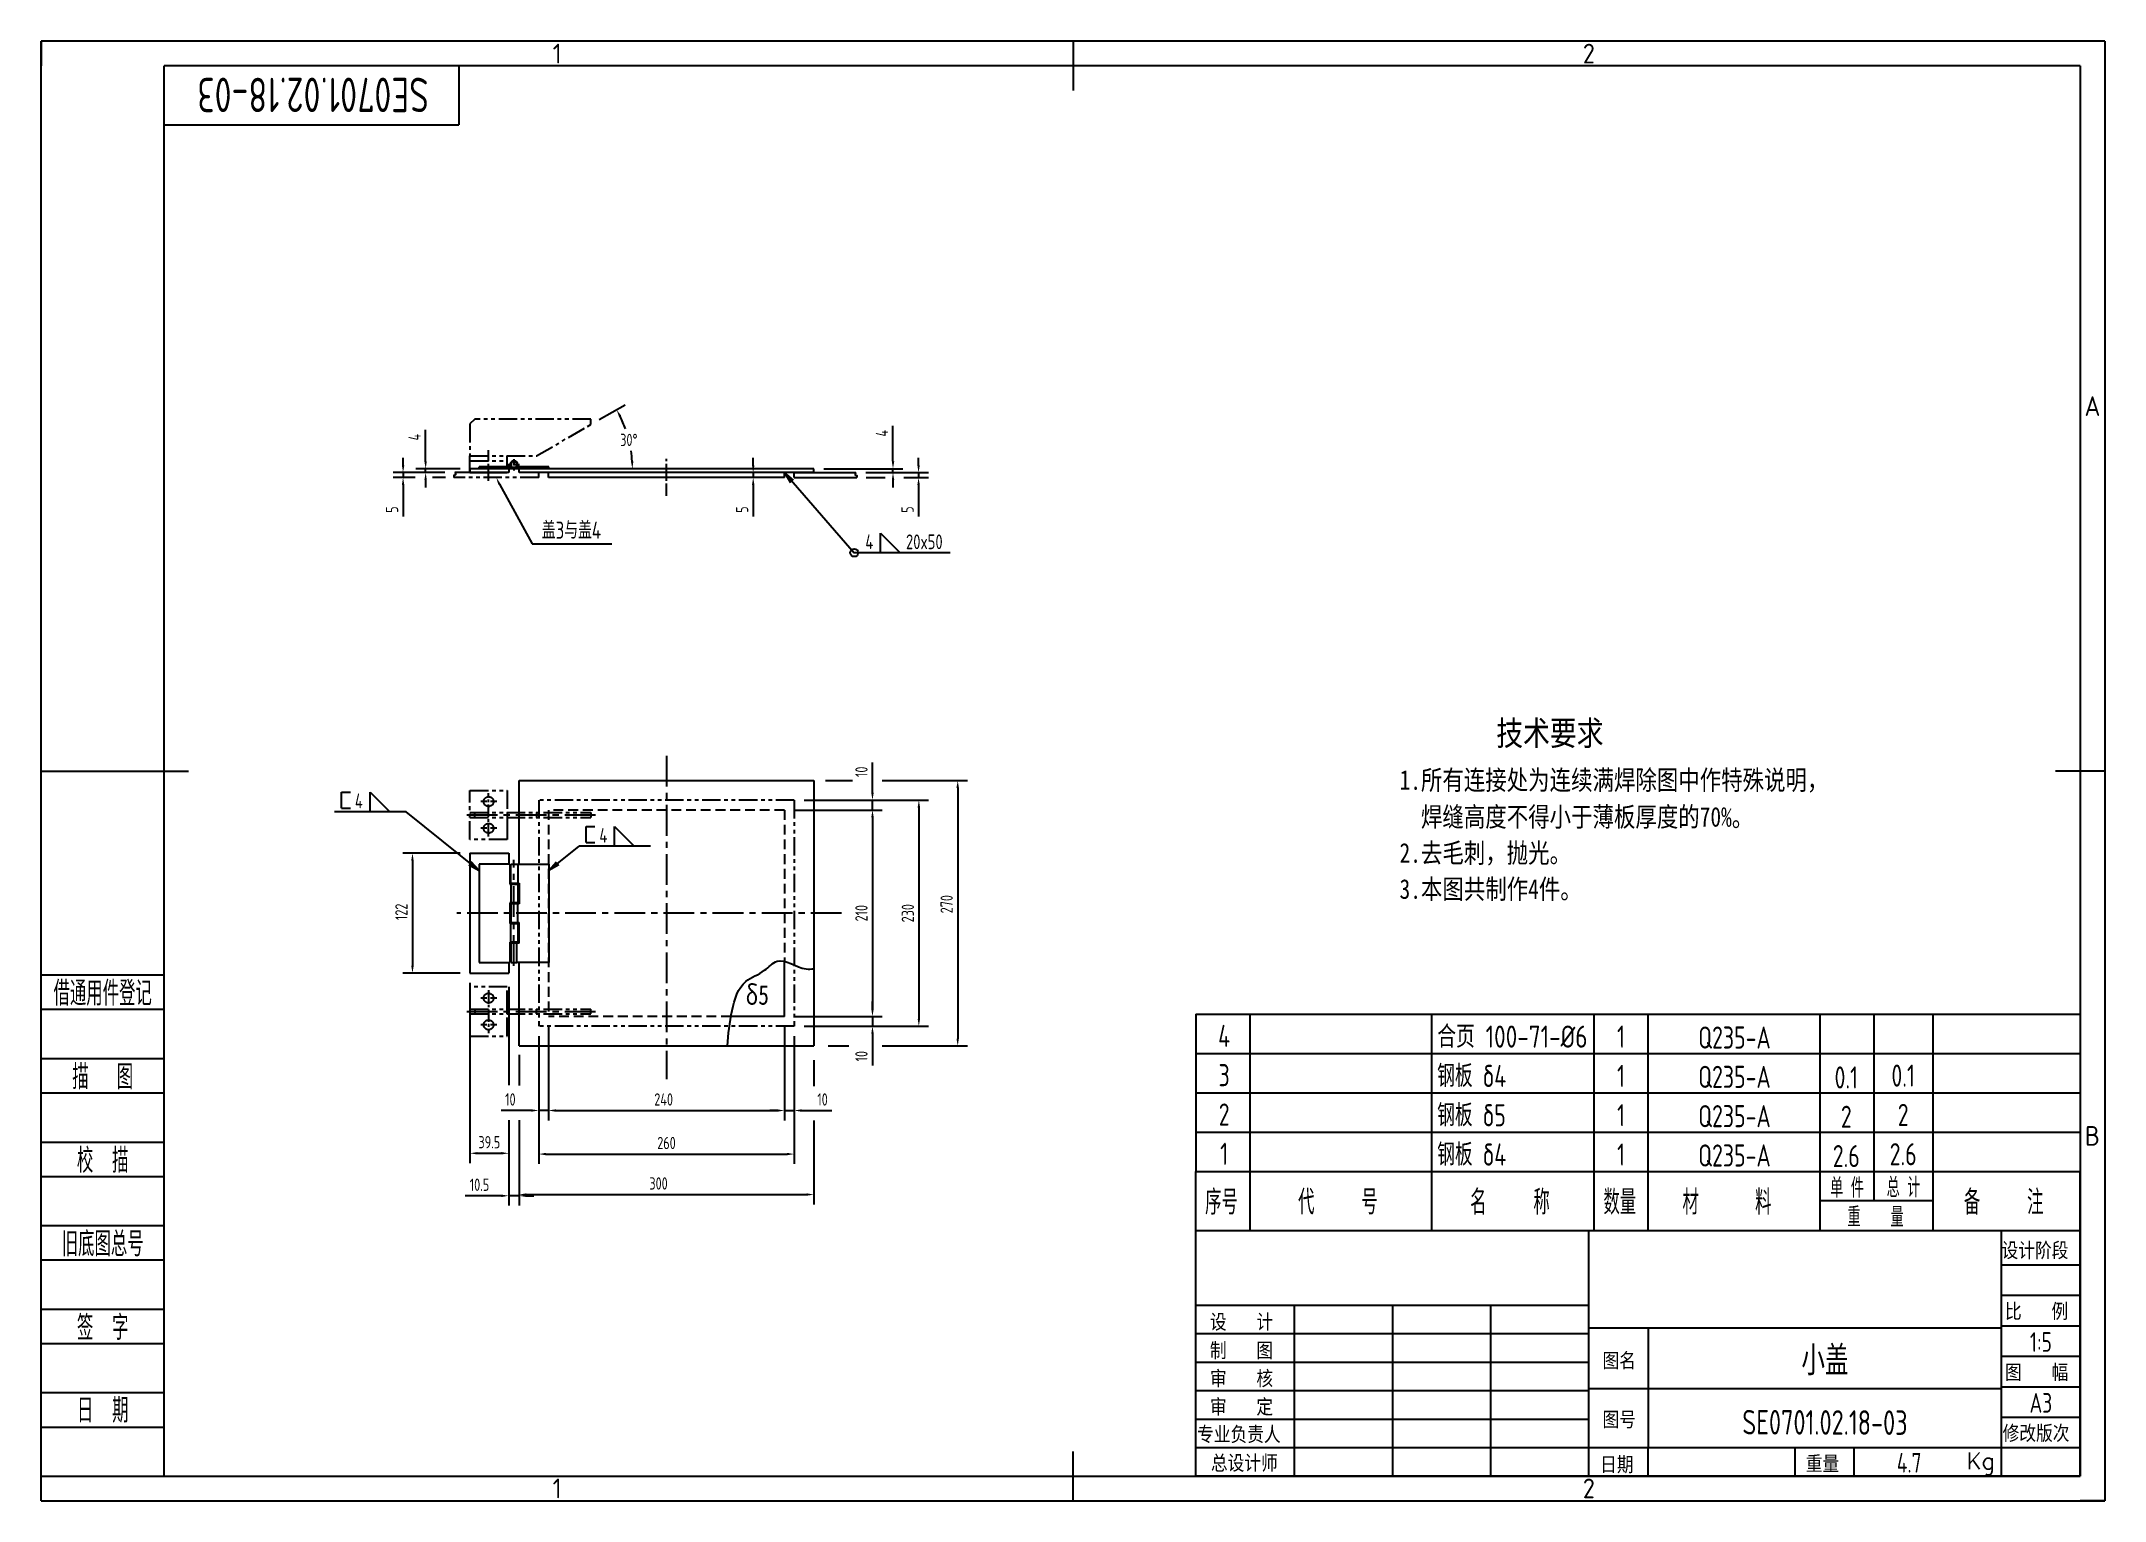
# Model space of a CAD drawing. Header units: millimetres. Extents: x -125 to 1975, y -25 to 1460.
import ezdxf
from ezdxf.enums import TextEntityAlignment as Align

# ---------------------------------------------------------------- set-up
doc = ezdxf.new("R2010")
doc.units = ezdxf.units.MM
doc.header["$LTSCALE"] = 50
for name, pattern in [('CENTER', [2, 1.25, -0.25, 0.25, -0.25]), ('DASHED', [0.75, 0.5, -0.25]), ('PHANTOM', [2.5, 1.25, -0.25, 0.25, -0.25, 0.25, -0.25])]:
    doc.linetypes.add(name, pattern=pattern)
doc.layers.get('0').update_dxf_attribs({"color": 2})
for name, color, linetype in [('1轮廓实线层', 2, 'Continuous'), ('2细线层', 3, 'Continuous'), ('3中心线层', 1, 'CENTER'), ('4虚线层', 6, 'DASHED'), ('6文字层', 3, 'Continuous'), ('7标注层', 4, 'Continuous'), ('8符号标注层', 1, 'Continuous'), ('9双点划线层', 3, 'PHANTOM'), ('DIMENSION', 4, 'Continuous'), ('图框层', 7, 'Continuous')]:
    doc.layers.add(name, color=color, linetype=linetype)
doc.styles.add('H', font='txt.shx', dxfattribs={"width": 0.8, "bigfont": 'hzfs.shx'})
doc.styles.add('PC_TEXTSTYLE', font='isocp.shx', dxfattribs={"width": 0.8, "bigfont": 'hzfs.shx'})
doc.styles.add('SYSTEM1', font='SIMKAI.TTF', dxfattribs={"width": 0.75})
doc.dimstyles.new('TH_GBDIM', dxfattribs={"dimscale": 5, "dimtxt": 2.5, "dimasz": 1.5, "dimexe": 2, "dimexo": 2, "dimgap": 1, "dimtad": 1, "dimdec": 1, "dimzin": 12, "dimdsep": 46, "dimtxsty": 'PC_TEXTSTYLE', "dimcen": 1.5, "dimclrd": 4, "dimclre": 4, "dimclrt": 3, "dimadec": 0, "dimazin": 0, "dimtfac": 0.714286, "dimtdec": 1, "dimtmove": 0, "dimatfit": 3, "dimfxl": 0, "dimtzin": 0, "dimlwd": -1, "dimlwe": -1, "dimarcsym": 0})

# ---------------------------------------------------------------- blocks, each defined once
blk = doc.blocks.new('*D8')
at = {"layer": '7标注层', "color": 4, "ltscale": 4}
for p, q in [((651.3, 687.8), (778.1, 687.8)), ((768.1, 680.3), (768.1, 465.3)), ((651.3, 457.8), (778.1, 457.8))]:
    blk.add_line(p, q, dxfattribs=at)
for points in [[(766.9, 680.3), (769.4, 680.3), (768.1, 687.8)], [(766.9, 465.3), (769.4, 465.3), (768.1, 457.8)]]:
    blk.add_solid(points, dxfattribs=at)
at = {"layer": 'Defpoints', "color": 0, "ltscale": 4}
for p in [(641.3, 687.8), (641.3, 457.8), (768.1, 457.8)]:
    blk.add_point(p, dxfattribs=at)
at = {"layer": '7标注层', "color": 3, "ltscale": 4, "insert": (756.9, 572.8), "char_height": 12.5, "attachment_point": 5, "rotation": 90, "style": 'PC_TEXTSTYLE'}
blk.add_mtext('230{}{}', dxfattribs=at)
blk = doc.blocks.new('*D9')
at = {"layer": '7标注层', "color": 4, "ltscale": 4}
for p, q in [((381.3, 447.8), (381.3, 317.7)), ((641.3, 447.8), (641.3, 317.7)), ((388.8, 327.7), (633.8, 327.7))]:
    blk.add_line(p, q, dxfattribs=at)
for points in [[(388.8, 329), (388.8, 326.5), (381.3, 327.7)], [(633.8, 329), (633.8, 326.5), (641.3, 327.7)]]:
    blk.add_solid(points, dxfattribs=at)
at = {"layer": 'Defpoints', "color": 0, "ltscale": 4}
for p in [(381.3, 457.8), (641.3, 457.8), (641.3, 327.7)]:
    blk.add_point(p, dxfattribs=at)
at = {"layer": '7标注层', "color": 3, "ltscale": 4, "insert": (511.3, 339), "char_height": 12.5, "attachment_point": 5, "style": 'PC_TEXTSTYLE'}
blk.add_mtext('260{}{}', dxfattribs=at)
blk = doc.blocks.new('*D10')
at = {"layer": '7标注层', "color": 4, "ltscale": 4}
for p, q in [((381.3, 447.8), (381.3, 362.1)), ((391.3, 457.8), (391.3, 362.1)), ((373.8, 372.1), (342.9, 372.1)), ((391.3, 372.1), (381.3, 372.1)), ((398.8, 372.1), (406.3, 372.1))]:
    blk.add_line(p, q, dxfattribs=at)
for points in [[(373.8, 373.3), (373.8, 370.8), (381.3, 372.1)], [(398.8, 373.3), (398.8, 370.8), (391.3, 372.1)]]:
    blk.add_solid(points, dxfattribs=at)
at = {"layer": 'Defpoints', "color": 0, "ltscale": 4}
for p in [(391.3, 467.8), (381.3, 457.8), (381.3, 372.1)]:
    blk.add_point(p, dxfattribs=at)
at = {"layer": '7标注层', "color": 3, "ltscale": 4, "insert": (352.4, 383.3), "char_height": 12.5, "attachment_point": 5, "style": 'PC_TEXTSTYLE'}
blk.add_mtext('10', dxfattribs=at)
blk = doc.blocks.new('*D11')
at = {"layer": '7标注层', "color": 4, "ltscale": 4}
for p, q in [((391.3, 457.8), (391.3, 362)), ((631.3, 457.8), (631.3, 362)), ((398.8, 372), (623.8, 372))]:
    blk.add_line(p, q, dxfattribs=at)
for points in [[(398.8, 373.3), (398.8, 370.8), (391.3, 372)], [(623.8, 373.3), (623.8, 370.8), (631.3, 372)]]:
    blk.add_solid(points, dxfattribs=at)
at = {"layer": 'Defpoints', "color": 0, "ltscale": 4}
for p in [(391.3, 467.8), (631.3, 467.8), (631.3, 372)]:
    blk.add_point(p, dxfattribs=at)
at = {"layer": '7标注层', "color": 3, "ltscale": 4, "insert": (508.4, 383.3), "char_height": 12.5, "attachment_point": 5, "style": 'PC_TEXTSTYLE'}
blk.add_mtext('240', dxfattribs=at)
blk = doc.blocks.new('*D12')
at = {"layer": '7标注层', "color": 4, "ltscale": 4}
for p, q in [((631.3, 457.8), (631.3, 362)), ((641.3, 447.8), (641.3, 362)), ((623.8, 372), (616.3, 372)), ((631.3, 372), (641.3, 372)), ((648.8, 372), (679.6, 372))]:
    blk.add_line(p, q, dxfattribs=at)
for points in [[(623.8, 373.3), (623.8, 370.8), (631.3, 372)], [(648.8, 373.3), (648.8, 370.8), (641.3, 372)]]:
    blk.add_solid(points, dxfattribs=at)
at = {"layer": 'Defpoints', "color": 0, "ltscale": 4}
for p in [(631.3, 467.8), (641.3, 457.8), (641.3, 372)]:
    blk.add_point(p, dxfattribs=at)
at = {"layer": '7标注层', "color": 3, "ltscale": 4, "insert": (670.1, 383.3), "char_height": 12.5, "attachment_point": 5, "style": 'PC_TEXTSTYLE'}
blk.add_mtext('10', dxfattribs=at)
blk = doc.blocks.new('*D13')
at = {"layer": '7标注层', "color": 4, "ltscale": 4}
for p, q in [((361.3, 362.1), (361.3, 276.5)), ((661.3, 362), (661.3, 276.5)), ((368.8, 286.5), (653.8, 286.5))]:
    blk.add_line(p, q, dxfattribs=at)
for points in [[(368.8, 287.8), (368.8, 285.3), (361.3, 286.5)], [(653.8, 287.8), (653.8, 285.3), (661.3, 286.5)]]:
    blk.add_solid(points, dxfattribs=at)
at = {"layer": 'Defpoints', "color": 0, "ltscale": 4}
for p in [(361.3, 372.1), (661.3, 372), (661.3, 286.5)]:
    blk.add_point(p, dxfattribs=at)
at = {"layer": '7标注层', "color": 3, "ltscale": 4, "insert": (503.2, 297.8), "char_height": 12.5, "attachment_point": 5, "style": 'PC_TEXTSTYLE'}
blk.add_mtext('300', dxfattribs=at)
blk = doc.blocks.new('*D14')
at = {"layer": '7标注层', "color": 4, "ltscale": 4}
for p, q in [((641.3, 677.8), (730.9, 677.8)), ((720.9, 670.3), (720.9, 475.3)), ((641.3, 467.8), (730.9, 467.8))]:
    blk.add_line(p, q, dxfattribs=at)
for points in [[(719.7, 670.3), (722.2, 670.3), (720.9, 677.8)], [(719.7, 475.3), (722.2, 475.3), (720.9, 467.8)]]:
    blk.add_solid(points, dxfattribs=at)
at = {"layer": 'Defpoints', "color": 0, "ltscale": 4}
for p in [(631.3, 677.8), (631.3, 467.8), (720.9, 467.8)]:
    blk.add_point(p, dxfattribs=at)
at = {"layer": '7标注层', "color": 3, "ltscale": 4, "insert": (709.7, 572.8), "char_height": 12.5, "attachment_point": 5, "rotation": 90, "style": 'PC_TEXTSTYLE'}
blk.add_mtext('210', dxfattribs=at)
blk = doc.blocks.new('*D15')
at = {"layer": '7标注层', "color": 4, "ltscale": 4}
for p, q in [((720.9, 695.3), (720.9, 726.2)), ((641.3, 677.8), (730.9, 677.8)), ((651.3, 687.8), (730.9, 687.8)), ((720.9, 677.8), (720.9, 687.8)), ((720.9, 670.3), (720.9, 662.8))]:
    blk.add_line(p, q, dxfattribs=at)
for points in [[(719.7, 695.3), (722.2, 695.3), (720.9, 687.8)], [(719.7, 670.3), (722.2, 670.3), (720.9, 677.8)]]:
    blk.add_solid(points, dxfattribs=at)
at = {"layer": 'Defpoints', "color": 0, "ltscale": 4}
for p in [(631.3, 677.8), (641.3, 687.8), (720.9, 687.8)]:
    blk.add_point(p, dxfattribs=at)
at = {"layer": '7标注层', "color": 3, "ltscale": 4, "insert": (709.7, 716.7), "char_height": 12.5, "attachment_point": 5, "rotation": 90, "style": 'PC_TEXTSTYLE'}
blk.add_mtext('10', dxfattribs=at)
blk = doc.blocks.new('*D16')
at = {"layer": '7标注层', "color": 4, "ltscale": 4}
for p, q in [((641.3, 467.8), (730.9, 467.8)), ((720.9, 475.3), (720.9, 482.8)), ((720.9, 467.8), (720.9, 457.8)), ((651.3, 457.8), (730.9, 457.8)), ((720.9, 450.3), (720.9, 417.8))]:
    blk.add_line(p, q, dxfattribs=at)
for points in [[(719.7, 475.3), (722.2, 475.3), (720.9, 467.8)], [(719.7, 450.3), (722.2, 450.3), (720.9, 457.8)]]:
    blk.add_solid(points, dxfattribs=at)
at = {"layer": 'Defpoints', "color": 0, "ltscale": 4}
for p in [(631.3, 467.8), (641.3, 457.8), (720.9, 457.8)]:
    blk.add_point(p, dxfattribs=at)
at = {"layer": '7标注层', "color": 3, "ltscale": 4, "insert": (709.7, 427.3), "char_height": 12.5, "attachment_point": 5, "rotation": 90, "style": 'PC_TEXTSTYLE'}
blk.add_mtext('10', dxfattribs=at)
blk = doc.blocks.new('*D17')
at = {"layer": '7标注层', "color": 4, "ltscale": 4}
for p, q in [((301.3, 633.8), (242.8, 633.8)), ((252.8, 626.3), (252.8, 519.3)), ((301.3, 511.8), (242.8, 511.8))]:
    blk.add_line(p, q, dxfattribs=at)
for points in [[(251.5, 626.3), (254, 626.3), (252.8, 633.8)], [(251.5, 519.3), (254, 519.3), (252.8, 511.8)]]:
    blk.add_solid(points, dxfattribs=at)
at = {"layer": 'Defpoints', "color": 0, "ltscale": 4}
for p in [(311.3, 633.8), (252.8, 511.8), (311.3, 511.8)]:
    blk.add_point(p, dxfattribs=at)
at = {"layer": '7标注层', "color": 3, "ltscale": 4, "insert": (241.5, 574.2), "char_height": 12.5, "attachment_point": 5, "rotation": 90, "style": 'PC_TEXTSTYLE'}
blk.add_mtext('122', dxfattribs=at)
blk = doc.blocks.new('*D18')
at = {"layer": '7标注层', "color": 4, "ltscale": 4}
for p, q in [((350.8, 362.1), (350.8, 275.3)), ((361.3, 362.1), (361.3, 275.3)), ((343.3, 285.3), (306.3, 285.3)), ((361.3, 285.3), (350.8, 285.3)), ((368.8, 285.3), (376.3, 285.3))]:
    blk.add_line(p, q, dxfattribs=at)
for points in [[(343.3, 286.5), (343.3, 284), (350.8, 285.3)], [(368.8, 286.5), (368.8, 284), (361.3, 285.3)]]:
    blk.add_solid(points, dxfattribs=at)
at = {"layer": 'Defpoints', "color": 0, "ltscale": 4}
for p in [(350.8, 372.1), (361.3, 372.1), (361.3, 285.3)]:
    blk.add_point(p, dxfattribs=at)
at = {"layer": '7标注层', "color": 3, "ltscale": 4, "insert": (321, 296.5), "char_height": 12.5, "attachment_point": 5, "style": 'PC_TEXTSTYLE'}
blk.add_mtext('10.5', dxfattribs=at)
blk = doc.blocks.new('*D19')
at = {"layer": '7标注层', "color": 4, "ltscale": 4}
for p, q in [((311.3, 501.8), (311.3, 318.5)), ((350.8, 362.1), (350.8, 318.5)), ((318.8, 328.5), (343.3, 328.5))]:
    blk.add_line(p, q, dxfattribs=at)
for points in [[(318.8, 329.8), (318.8, 327.3), (311.3, 328.5)], [(343.3, 329.8), (343.3, 327.3), (350.8, 328.5)]]:
    blk.add_solid(points, dxfattribs=at)
at = {"layer": 'Defpoints', "color": 0, "ltscale": 4}
for p in [(311.3, 511.8), (350.8, 372.1), (350.8, 328.5)]:
    blk.add_point(p, dxfattribs=at)
at = {"layer": '7标注层', "color": 3, "ltscale": 4, "insert": (331, 339.8), "char_height": 12.5, "attachment_point": 5, "style": 'PC_TEXTSTYLE'}
blk.add_mtext('39.5', dxfattribs=at)
blk = doc.blocks.new('*D20')
at = {"layer": '7标注层', "color": 4, "ltscale": 4}
for p, q in [((767.8, 1028.6), (767.8, 1036.1)), ((714.1, 1021.1), (777.8, 1021.1)), ((752.7, 1016.1), (777.8, 1016.1)), ((767.8, 1021.1), (767.8, 1016.1)), ((767.8, 1008.6), (767.8, 976.3))]:
    blk.add_line(p, q, dxfattribs=at)
for points in [[(766.6, 1028.6), (769.1, 1028.6), (767.8, 1021.1)], [(766.6, 1008.6), (769.1, 1008.6), (767.8, 1016.1)]]:
    blk.add_solid(points, dxfattribs=at)
at = {"layer": 'Defpoints', "color": 0, "ltscale": 4}
for p in [(704.1, 1021.1), (742.7, 1016.1), (767.8, 1021.1)]:
    blk.add_point(p, dxfattribs=at)
at = {"layer": '7标注层', "color": 3, "ltscale": 4, "insert": (756.6, 983.5), "char_height": 12.5, "attachment_point": 5, "rotation": 90, "style": 'PC_TEXTSTYLE'}
blk.add_mtext('5', dxfattribs=at)
blk = doc.blocks.new('*D21')
at = {"layer": '7标注层', "color": 4, "ltscale": 4}
for p, q in [((741.8, 1032.6), (741.8, 1068.7)), ((671.3, 1025.1), (751.8, 1025.1)), ((714.1, 1021.1), (751.8, 1021.1)), ((741.8, 1021.1), (741.8, 1025.1)), ((741.8, 1013.6), (741.8, 1006.1))]:
    blk.add_line(p, q, dxfattribs=at)
for points in [[(740.6, 1032.6), (743.1, 1032.6), (741.8, 1025.1)], [(740.6, 1013.6), (743.1, 1013.6), (741.8, 1021.1)]]:
    blk.add_solid(points, dxfattribs=at)
at = {"layer": 'Defpoints', "color": 0, "ltscale": 4}
for p in [(661.3, 1025.1), (704.1, 1021.1), (741.8, 1025.1)]:
    blk.add_point(p, dxfattribs=at)
at = {"layer": '7标注层', "color": 3, "ltscale": 4, "insert": (730.6, 1061.2), "char_height": 12.5, "attachment_point": 5, "rotation": 90, "style": 'PC_TEXTSTYLE'}
blk.add_mtext('4', dxfattribs=at)
blk = doc.blocks.new('*D22')
at = {"layer": '7标注层', "color": 4, "ltscale": 4}
for p, q in [((599.5, 1028.6), (599.5, 1036.1)), ((592.3, 1021.1), (589.5, 1021.1)), ((592.3, 1016.1), (589.5, 1016.1)), ((599.5, 1021.1), (599.5, 1016.1)), ((599.5, 1008.6), (599.5, 976.3))]:
    blk.add_line(p, q, dxfattribs=at)
for points in [[(598.3, 1028.6), (600.8, 1028.6), (599.5, 1021.1)], [(598.3, 1008.6), (600.8, 1008.6), (599.5, 1016.1)]]:
    blk.add_solid(points, dxfattribs=at)
at = {"layer": 'Defpoints', "color": 0, "ltscale": 4}
for p in [(599.5, 1016.1), (602.3, 1021.1), (602.3, 1016.1)]:
    blk.add_point(p, dxfattribs=at)
at = {"layer": '7标注层', "color": 3, "ltscale": 4, "insert": (588.3, 983.5), "char_height": 12.5, "attachment_point": 5, "rotation": 90, "style": 'PC_TEXTSTYLE'}
blk.add_mtext('5', dxfattribs=at)
blk = doc.blocks.new('*D24')
at = {"layer": '7标注层', "color": 4, "ltscale": 4}
for p, q in [((266.2, 1032.6), (266.2, 1064.7)), ((301.3, 1025.1), (256.2, 1025.1)), ((285.8, 1021.1), (256.2, 1021.1)), ((266.2, 1021.1), (266.2, 1025.1)), ((266.2, 1013.6), (266.2, 1006.1))]:
    blk.add_line(p, q, dxfattribs=at)
for points in [[(264.9, 1032.6), (267.4, 1032.6), (266.2, 1025.1)], [(264.9, 1013.6), (267.4, 1013.6), (266.2, 1021.1)]]:
    blk.add_solid(points, dxfattribs=at)
at = {"layer": 'Defpoints', "color": 0, "ltscale": 4}
for p in [(266.2, 1025.1), (295.8, 1021.1), (311.3, 1025.1)]:
    blk.add_point(p, dxfattribs=at)
at = {"layer": '7标注层', "color": 3, "ltscale": 4, "insert": (254.9, 1057.2), "char_height": 12.5, "attachment_point": 5, "rotation": 90, "style": 'PC_TEXTSTYLE'}
blk.add_mtext('4', dxfattribs=at)
blk = doc.blocks.new('*D23')
at = {"layer": '7标注层', "color": 4, "ltscale": 4}
for p, q in [((243.2, 1028.6), (243.2, 1036.1)), ((285.8, 1021.1), (233.2, 1021.1)), ((255.4, 1016.1), (233.2, 1016.1)), ((243.2, 1021.1), (243.2, 1016.1)), ((243.2, 1008.6), (243.2, 976.3))]:
    blk.add_line(p, q, dxfattribs=at)
for points in [[(242, 1028.6), (244.5, 1028.6), (243.2, 1021.1)], [(242, 1008.6), (244.5, 1008.6), (243.2, 1016.1)]]:
    blk.add_solid(points, dxfattribs=at)
at = {"layer": 'Defpoints', "color": 0, "ltscale": 4}
for p in [(243.2, 1021.1), (265.4, 1016.1), (295.8, 1021.1)]:
    blk.add_point(p, dxfattribs=at)
at = {"layer": '7标注层', "color": 3, "ltscale": 4, "insert": (232, 983.5), "char_height": 12.5, "attachment_point": 5, "rotation": 90, "style": 'PC_TEXTSTYLE'}
blk.add_mtext('5', dxfattribs=at)
blk = doc.blocks.new('*D25')
at = {"layer": '7标注层', "color": 4, "ltscale": 4}
for p, q in [((730.9, 707.8), (817.7, 707.8)), ((807.7, 700.3), (807.7, 445.3)), ((730.9, 437.8), (817.7, 437.8))]:
    blk.add_line(p, q, dxfattribs=at)
for points in [[(806.4, 700.3), (808.9, 700.3), (807.7, 707.8)], [(806.4, 445.3), (808.9, 445.3), (807.7, 437.8)]]:
    blk.add_solid(points, dxfattribs=at)
at = {"layer": 'Defpoints', "color": 0, "ltscale": 4}
for p in [(720.9, 707.8), (720.9, 437.8), (807.7, 437.8)]:
    blk.add_point(p, dxfattribs=at)
at = {"layer": '7标注层', "color": 3, "ltscale": 4, "insert": (796.4, 582), "char_height": 12.5, "attachment_point": 5, "rotation": 90, "style": 'PC_TEXTSTYLE'}
blk.add_mtext('270', dxfattribs=at)
blk = doc.blocks.new('*D26')
at = {"layer": '7标注层', "color": 4, "ltscale": 4}
blk.add_line((442.9, 1075), (469.2, 1090.1), dxfattribs=at)
for start, end in [(19.7207, 26.4207), (3.5793, 8.6301)]:
    blk.add_arc((356.5, 1025.1), 120.1, start, end, dxfattribs=at)
for points in [[(463, 1077.9), (465.2, 1079.1), (460.5, 1085.1)], [(477.6, 1032.6), (475.1, 1032.6), (476.6, 1025.1)]]:
    blk.add_solid(points, dxfattribs=at)
at = {"layer": 'Defpoints', "color": 0, "ltscale": 4}
for p in [(434.3, 1070), (469.4, 1066.2), (379.1, 1038.1), (361.3, 1025.1), (661.3, 1025.1)]:
    blk.add_point(p, dxfattribs=at)
at = {"layer": '7标注层', "color": 3, "ltscale": 4, "insert": (473, 1054.4), "char_height": 12.5, "attachment_point": 5, "style": 'PC_TEXTSTYLE'}
blk.add_mtext('30°{}{}', dxfattribs=at)
blk = doc.blocks.new('PC_TITLE_BLOCK')
at = {"layer": '1轮廓实线层'}
for p, q in [((-180, 50), (0, 50)), ((-180, 0), (-180, 50)), ((-180, 50), (0, 50)), ((-16, 0), (-16, 50)), ((0, 0), (0, 50)), ((-180, 0), (0, 0)), ((0, 0), (-180, 0))]:
    blk.add_line(p, q, dxfattribs=at)
at = {"layer": '1轮廓实线层', "linetype": 'Continuous'}
for p, q in [((-180, 50), (0, 50)), ((-100, 0), (-100, 50))]:
    blk.add_line(p, q, dxfattribs=at)
at = {"layer": '2细线层'}
for p, q in [((-15.99, 43.01), (0, 43.01)), ((-180, 34.81), (-100, 34.81)), ((-160, 34.81), (-160, 0.01)), ((-140, 34.81), (-140, 0.01)), ((-120, 34.81), (-120, 0.01)), ((-15.99, 36.81), (0, 36.81)), ((-100, 30.21), (-15.99, 30.21)), ((-87.9, 30.21), (-87.9, 5.82)), ((-15.99, 30.61), (0, 30.61)), ((-180, 29.01), (-100, 29.01)), ((-180, 23.21), (-100, 23.21)), ((-15.99, 24.41), (0, 24.41)), ((-180, 17.41), (-100, 17.41)), ((-100, 17.81), (-15.99, 17.81)), ((-15.99, 18.21), (0, 18.21)), ((-180, 11.61), (-100, 11.61)), ((-15.99, 12.01), (0, 12.01)), ((-180, 5.81), (-100, 5.81)), ((-100, 5.81), (-15.99, 5.81)), ((-87.9, 0), (-87.9, 5.81)), ((-58, 0), (-58, 5.81)), ((-46, 0), (-46, 5.81)), ((-15.99, 5.81), (0, 5.81))]:
    blk.add_line(p, q, dxfattribs=at)
at = {"layer": '6文字层', "style": 'H'}
for s, p in [('设计阶段', (-15.99, 44.15)), ('比  例', (-15.3, 31.75)), ('设  计', (-177.13, 29.59)), ('制  图', (-177.13, 23.79)), ('图名', (-97.22, 21.72)), ('审  核', (-177.13, 18.08)), ('图  幅', (-15.3, 19.35)), ('审  定', (-177.13, 12.31)), ('图号', (-97.22, 9.72)), ('专业负责人', (-179.74, 6.72)), ('修改版次', (-15.78, 6.95)), ('总设计师', (-176.93, 0.88)), ('日期', (-97.7, 0.57)), ('重量', (-55.85, 0.75)), ('Kg', (-23.14, 1.4))]:
    blk.add_text(s, height=3.4, dxfattribs=at).set_placement(p)
at = {"layer": '6文字层', "style": 'PC_TEXTSTYLE'}
for tag, height, width, p, p2 in [('设计阶段', 4, 0.91268, (-15.99, 37.62), (0, 37.62)), ('比例', 4, 1.868821, (-15.99, 25.3), (0, 25.3)), ('图名', 6, 5.338154, (-85.9, 20.53), (-17.99, 20.53)), ('图幅', 4, 1.844862, (-15.99, 12.91), (0, 12.91)), ('修改版次', 4, 0.903133, (-15.99, 0.84), (0, 0.84))]:
    blk.add_attdef(tag, text='', height=height, dxfattribs=dict(at, width=width)).set_placement(p, p2, align=Align.FIT)
for tag, height, rotation, width, p, p2 in [('图样代号', 5, 359.8289, 3.087805, (-85.9, 8.53), (-18, 8.33)), ('日期', 4, 1.0226, 2.414341, (-84.09, 0.4), (-63.08, 0.78)), ('重量', 4, 360, 2.392405, (-45.31, 0.72), (-24.31, 0.72))]:
    blk.add_attdef(tag, text='', height=height, rotation=rotation, dxfattribs=dict(at, width=width)).set_placement(p, p2, align=Align.FIT)
blk = doc.blocks.new('PC_FJL_BLOCK')
at = {"layer": '2细线层'}
for p, q in [((-25, 102), (0, 102)), ((-25, 95), (0, 95)), ((-25, 85), (0, 85)), ((-25, 78), (0, 78)), ((-25, 68), (0, 68)), ((-25, 61), (0, 61)), ((-25, 51), (0, 51)), ((-25, 44), (0, 44)), ((-25, 34), (0, 34)), ((-25, 27), (0, 27)), ((-25, 17), (0, 17)), ((-25, 10), (0, 10)), ((-25, 0), (0, 0))]:
    blk.add_line(p, q, dxfattribs=at)
at = {"layer": '6文字层', "color": 3, "style": 'PC_TEXTSTYLE'}
for s, width, p in [('借通用件登记', 0.667, (-12.5, 98.5)), ('描   图', 0.6667, (-12.5, 81.5)), ('校  描', 0.667, (-12.5, 64.5)), ('旧底图总号', 0.667, (-12.5, 47.5)), ('签  字', 0.667, (-12.5, 30.5)), ('日  期', 0.667, (-12.49, 13.6))]:
    blk.add_text(s, height=5, dxfattribs=dict(at, width=width)).set_placement(p, align=Align.MIDDLE)
at = {"layer": '6文字层', "style": 'PC_TEXTSTYLE'}
for tag, width, p, p2 in [('借通用件登记', 0.671328, (-23.44, 86.36), (-1.25, 86.36)), ('描图', 2.120922, (-23.44, 69.36), (-1.25, 69.36)), ('校图', 2.149976, (-23.75, 52.06), (-1.25, 52.06)), ('旧底图总号', 0.761452, (-22.84, 35.67), (-1.86, 35.67)), ('签字', 2.026939, (-23.14, 18.37), (-1.56, 18.37)), ('日期', 1.89999, (-22.84, 1.37), (-2.17, 1.37))]:
    blk.add_attdef(tag, text='', height=5, dxfattribs=dict(at, width=width)).set_placement(p, p2, align=Align.FIT)
blk = doc.blocks.new('PC_TYDH_BLOCK')
at = {"layer": '2细线层', "linetype": 'Continuous'}
for p in [(60, 0), (0, -12)]:
    blk.add_line(p, (60, -12), dxfattribs=at)
at = {"layer": '6文字层', "style": 'PC_TEXTSTYLE', "width": 1.815486}
blk.add_attdef('图样代号', text='', height=7, rotation=180, dxfattribs=at).set_placement((58.24, -2.4), (2.35, -2.4), align=Align.FIT)
blk = doc.blocks.new('PC_MXBTITLERECORD')
at = {"layer": '1轮廓实线层'}
for p, q in [((-180, 0), (-180, 12)), ((0, 0), (0, 12))]:
    blk.add_line(p, q, dxfattribs=at)
at = {"layer": '2细线层'}
for p, q in [((-169, 12), (-169, 0)), ((-132, 12), (-132, 0)), ((-99, 12), (-99, 0)), ((-88, 12), (-88, 0)), ((-53, 12), (-53, 0)), ((-42, 12), (-42, 6)), ((-30, 12), (-30, 0)), ((-30, 6), (-53, 6))]:
    blk.add_line(p, q, dxfattribs=at)
at = {"style": 'PC_TEXTSTYLE', "flags": 1}
blk.add_attdef('Fo oFShowMe', (-53, 6), '', height=0.00000005, dxfattribs=at)
at = {"layer": '6文字层', "style": 'PC_TEXTSTYLE', "width": 0.667}
for s, height, p in [('序号', 5, (-174.77, 6)), ('代     号', 5, (-151.09, 6)), ('名     称', 5, (-116.06, 6)), ('数量', 5, (-93.71, 6)), ('材      料', 5, (-71.89, 6)), ('单 件', 4, (-47.45, 8.84)), ('总 计', 4, (-35.96, 8.94)), ('备     注', 5, (-15.57, 6)), ('重    量', 4, (-41.65, 2.94))]:
    blk.add_text(s, height=height, dxfattribs=at).set_placement(p, align=Align.MIDDLE)
blk = doc.blocks.new('PC_MXB_BLOCK')
at = {"layer": '1轮廓实线层'}
for p, q in [((-180, 8), (-180, 0)), ((0, 8), (0, 0))]:
    blk.add_line(p, q, dxfattribs=at)
at = {"layer": '2细线层'}
for p, q in [((-180, 8), (0, 8)), ((-169, 8), (-169, 0)), ((-132, 8), (-132, 0)), ((-99, 8), (-99, 0)), ((-88, 8), (-88, 0)), ((-53, 8), (-53, 0)), ((-42, 8), (-42, 0)), ((-30, 8), (-30, 0)), ((-180, 0), (0, 0))]:
    blk.add_line(p, q, dxfattribs=at)
at = {"layer": '6文字层', "style": 'PC_TEXTSTYLE'}
for tag, width, p, p2 in [('序号', 0.769182, (-178.38, 1.35), (-170.09, 1.35)), ('代号', 3.14773, (-168.05, 1.35), (-134.11, 1.35)), ('名称', 2.802424, (-130.87, 1.2), (-100.28, 1.2)), ('数量', 0.817449, (-97.88, 1.2), (-89, 1.2)), ('材料', 2.943328, (-86.43, 1.01), (-54.3, 1.01)), ('单重', 0.854038, (-52.21, 0.89), (-43, 0.89)), ('总重', 0.958888, (-41.2, 1.27), (-30.86, 1.27)), ('备注', 2.494074, (-28.61, 1.02), (-1.16, 1.02))]:
    blk.add_attdef(tag, text='', height=4.5, dxfattribs=dict(at, width=width)).set_placement(p, p2, align=Align.FIT)

msp = doc.modelspace()

# ---------------------------------------------------------------- linework, layer by layer
at = {"layer": '1轮廓实线层', "ltscale": 4}
for p, q in [((925, 1460), (925, 1410)), ((350.75, 1025.1), (311.25, 1025.1)), ((311.25, 1025.1), (311.25, 1021.1)), ((350.75, 1021.1), (311.25, 1021.1)), ((320.5, 1025.1), (320.5, 1026.9)), ((352.7, 1026.9), (320.5, 1026.9)), ((391.5, 1025.1), (320.5, 1025.1)), ((350.75, 1025.1), (350.75, 1021.1)), ((391.5, 1026.9), (358.13, 1026.9)), ((361.25, 1021.1), (361.25, 1025.1)), ((661.25, 1025.1), (361.25, 1025.1)), ((661.25, 1021.1), (361.25, 1021.1)), ((391.25, 1016.1), (391.25, 1021.1)), ((631.25, 1016.1), (391.25, 1016.1)), ((391.5, 1025.1), (391.5, 1026.9)), ((631.25, 1016.1), (631.25, 1021.1)), ((661.25, 1021.1), (661.25, 1025.1)), ((-125, 717.5), (25, 717.5)), ((1975, 717.5), (1925, 717.5)), ((361.25, 707.8), (661.25, 707.8)), ((361.25, 622.8), (361.25, 707.8)), ((661.25, 707.8), (661.25, 437.8)), ((311.25, 633.8), (311.25, 511.8)), ((311.25, 633.8), (350.75, 633.8)), ((350.75, 633.8), (350.75, 622.8)), ((352, 622.8), (320.5, 622.8)), ((320.5, 622.8), (320.5, 522.8)), ((352, 622.8), (352, 602.3)), ((353, 603.3), (353, 622.8)), ((353, 622.8), (359, 622.8)), ((359, 622.8), (391.5, 622.8)), ((360, 622.8), (360, 603.3)), ((391.5, 622.8), (391.5, 522.8)), ((352, 602.3), (360, 602.3)), ((353, 603.3), (361.25, 603.3)), ((353, 602.3), (353, 583.3)), ((360, 602.3), (360, 583.3)), ((361.25, 603.3), (361.25, 582.3)), ((352, 583.3), (352, 562.3)), ((360, 583.3), (352, 583.3)), ((361.25, 582.3), (353, 582.3)), ((353, 582.3), (353, 563.3)), ((360, 563.3), (360, 582.3)), ((352, 562.3), (360, 562.3)), ((353, 563.3), (361.25, 563.3)), ((353, 543.3), (353, 562.3)), ((360, 562.3), (360, 543.3)), ((361.25, 542.3), (361.25, 563.3)), ((352, 543.3), (352, 522.8)), ((360, 543.3), (352, 543.3)), ((361.25, 542.3), (353, 542.3)), ((353, 542.3), (353, 522.8)), ((359, 522.8), (359, 542.3)), ((311.25, 511.8), (350.75, 511.8)), ((320.5, 522.8), (352, 522.8)), ((350.75, 522.8), (350.75, 511.8)), ((353, 522.8), (359, 522.8)), ((391.5, 522.8), (359, 522.8)), ((361.25, 437.8), (361.25, 522.8)), ((631.25, 467.8), (631.25, 523.92)), ((631.25, 467.8), (576.91, 467.8)), ((631.25, 467.8), (631.25, 467.8)), ((361.25, 437.8), (661.25, 437.8)), ((925, -25), (925, 25))]:
    msp.add_line(p, q, dxfattribs=at)
at = {"layer": '1轮廓实线层', "color": 4}
msp.add_line((374.45, 948.79), (455.63, 948.79), dxfattribs=at)
at = {"layer": '1轮廓实线层', "ltscale": 4}
msp.add_circle((356, 1029.16), 3.1, dxfattribs=at)
msp.add_arc((356, 1029.16), 4, 325.61529, 270, dxfattribs=at)
at = {"layer": '2细线层', "ltscale": 4}
for p, q in [((-125, -25), (-125, 1460)), ((1975, 1460), (-125, 1460)), ((-125, 1460), (-125, 1435)), ((925, 1460), (925, 1435)), ((1975, 1460), (1975, -25)), ((1975, 717.5), (1950, 717.5)), ((-125, -25), (-125, 0)), ((925, -25), (925, 0)), ((-125, -25), (1975, -25)), ((1975, -25), (1950, -25))]:
    msp.add_line(p, q, dxfattribs=at)
at = {"layer": '3中心线层', "ltscale": 0.2}
for p, q in [((330.25, 1012.68), (330.25, 1043.84)), ((511.25, 997.63), (511.25, 1035.62)), ((330.25, 650.94), (330.25, 694.79)), ((330.25, 494.66), (330.25, 450.82))]:
    msp.add_line(p, q, dxfattribs=at)
at = {"layer": '3中心线层', "ltscale": 0.1}
for p, q in [((361.74, 1029.16), (350.26, 1029.16)), ((356, 1034.9), (356, 1023.42)), ((338.48, 686.4), (322.03, 686.4)), ((338.48, 659.2), (322.03, 659.2)), ((338.48, 486.4), (322.03, 486.4)), ((338.48, 459.2), (322.03, 459.2))]:
    msp.add_line(p, q, dxfattribs=at)
at = {"layer": '3中心线层', "ltscale": 0.5}
for p, q in [((511.25, 732.91), (511.25, 404.03)), ((307.95, 672.8), (440.49, 672.8)), ((356, 519.17), (356, 627.08)), ((689.53, 572.8), (298.02, 572.8)), ((307.95, 472.8), (440.49, 472.8))]:
    msp.add_line(p, q, dxfattribs=at)
at = {"layer": '4虚线层', "ltscale": 0.4}
for p, q in [((631.25, 677.8), (391.25, 677.8)), ((391.25, 677.8), (391.25, 467.8)), ((631.25, 677.8), (631.25, 523.92)), ((576.91, 467.8), (391.25, 467.8))]:
    msp.add_line(p, q, dxfattribs=at)
at = {"layer": '7标注层', "ltscale": 4}
for p, q in [((286.32, 1016.1), (273.04, 1016.1)), ((714.4, 1016.1), (733.69, 1016.1)), ((673.04, 707.8), (700.75, 707.8)), ((350.75, 497.77), (350.75, 397.93)), ((361.25, 428.68), (361.25, 397.55)), ((661.25, 423.22), (661.25, 396.81)), ((675.85, 437.8), (696.93, 437.8))]:
    msp.add_line(p, q, dxfattribs=at)
msp.add_lwpolyline([(341.22, 1009.27), (374.45, 948.79)], dxfattribs=at)
msp.add_solid([(340.08, 1008.75), (338.13, 1016.1), (342.36, 1009.78)], dxfattribs=at)
at = {"layer": '8符号标注层'}
for p, q in [((640.43, 1013.56), (631.25, 1021.1)), ((631.25, 1021.1), (637.49, 1010.99)), ((631.25, 1021.1), (702.38, 939.62)), ((320.5, 616.12), (246.23, 676)), ((391.5, 616.12), (422.33, 640.97)), ((310.15, 621.95), (320.5, 616.12)), ((320.5, 616.12), (312.61, 624.99)), ((391.5, 616.12), (399.4, 624.99)), ((401.85, 621.95), (391.5, 616.12))]:
    msp.add_line(p, q, dxfattribs=at)
at = {"layer": '8符号标注层', "ltscale": 4}
for points in [[(295.8, 1021.1), (296.42, 1018.96), (295.01, 1018.17), (295.01, 1016.1)], [(704.07, 1021.1), (703.45, 1018.96), (704.85, 1018.17), (704.85, 1016.1)], [(573.22, 437.8), (578.1, 473.93), (592, 503.39), (611.13, 514.7), (623.76, 523.92), (653.38, 516.16), (661.25, 516.16)]]:
    msp.add_spline(points, degree=3, dxfattribs=at)
at = {"layer": '9双点划线层', "ltscale": 3}
msp.add_line((311.25, 1021.1), (311.25, 1038.1), dxfattribs=at)
at = {"layer": '9双点划线层', "ltscale": 0.3}
for p, q in [((311.25, 1033.1), (349.25, 1033.1)), ((349.25, 1026.9), (349.25, 1038.1)), ((381.25, 1016.1), (295.01, 1016.1)), ((311.25, 1021.1), (295.8, 1021.1)), ((381.25, 1016.1), (381.25, 1021.1)), ((311.25, 647.8), (311.25, 697.8)), ((311.25, 697.8), (349.25, 697.8)), ((349.25, 697.8), (349.25, 675.3)), ((311.25, 675.3), (434.25, 675.3)), ((349.25, 675.3), (349.25, 670.3)), ((641.25, 687.8), (381.25, 687.8)), ((381.25, 687.8), (381.25, 457.8)), ((641.25, 687.8), (641.25, 457.8)), ((311.25, 670.3), (434.25, 670.3)), ((349.25, 647.8), (311.25, 647.8)), ((349.25, 497.8), (311.25, 497.8)), ((311.25, 497.8), (311.25, 447.8)), ((349.25, 475.3), (349.25, 497.8)), ((311.25, 475.3), (434.25, 475.3)), ((311.25, 470.3), (434.25, 470.3)), ((349.25, 470.3), (349.25, 475.3)), ((349.25, 447.8), (349.25, 470.3)), ((311.25, 447.8), (349.25, 447.8)), ((641.25, 457.8), (381.25, 457.8))]:
    msp.add_line(p, q, dxfattribs=at)
at = {"layer": '9双点划线层'}
for p, q in [((311.25, 1021.1), (349.25, 1021.1)), ((316.25, 670.3), (316.25, 675.3)), ((379.05, 675.3), (379.05, 670.3)), ((434.25, 675.3), (434.25, 670.3)), ((349.25, 670.3), (349.25, 647.8)), ((316.25, 475.3), (316.25, 470.3)), ((379.05, 470.3), (379.05, 475.3)), ((434.25, 470.3), (434.25, 475.3))]:
    msp.add_line(p, q, dxfattribs=at)
at = {"layer": '9双点划线层', "ltscale": 4}
for p, q in [((641.25, 1016.1), (641.25, 1021.1)), ((641.25, 1021.1), (704.07, 1021.1)), ((641.25, 1016.1), (704.85, 1016.1))]:
    msp.add_line(p, q, dxfattribs=at)
at = {"layer": '9双点划线层', "ltscale": 0.3}
msp.add_lwpolyline([(434.25, 1069.97), (434.25, 1075.6), (316.25, 1075.6), (311.25, 1070.6), (311.25, 1038.1), (379.05, 1038.1)], close=True, dxfattribs=at)
at = {"layer": '9双点划线层'}
for centre in [(330.25, 686.4), (330.25, 659.2), (330.25, 486.4), (330.25, 459.2)]:
    msp.add_circle(centre, 5, dxfattribs=at)
at = {"layer": 'DIMENSION', "color": 3, "linetype": 'Continuous'}
for p, q in [((729.1, 959.62), (749.1, 939.62)), ((729.1, 939.62), (729.1, 959.62)), ((180.63, 679.73), (180.63, 696)), ((180.63, 696), (189.69, 696)), ((209.65, 696), (229.65, 676)), ((209.65, 676), (209.65, 696)), ((180.63, 679.73), (189.69, 679.73)), ((429.43, 660.97), (438.49, 660.97)), ((429.43, 644.7), (429.43, 660.97)), ((458.44, 640.97), (458.44, 660.97)), ((458.44, 660.97), (478.44, 640.97)), ((429.43, 644.7), (438.49, 644.7))]:
    msp.add_line(p, q, dxfattribs=at)
at = {"layer": 'DIMENSION', "color": 1, "linetype": 'Continuous'}
for p, q in [((800.03, 939.62), (702.38, 939.62)), ((246.23, 676), (173.53, 676)), ((495.03, 640.97), (422.33, 640.97))]:
    msp.add_line(p, q, dxfattribs=at)
msp.add_circle((702.38, 939.62), 4.02, dxfattribs=at)
at = {"layer": '图框层', "ltscale": 4}
for p, q in [((0, 0), (0, 1435)), ((1950, 1435), (0, 1435)), ((1950, 1435), (1950, 0)), ((0, 0), (1950, 0))]:
    msp.add_line(p, q, dxfattribs=at)

# ---------------------------------------------------------------- block references
at = {"layer": '图框层', "color": 3}
ref = msp.add_blockref('PC_TYDH_BLOCK', (0, 1435), dxfattribs=dict(at, xscale=5, yscale=5, zscale=5))
ref.add_attrib('图样代号', 'SE0701.02.18-03', dxfattribs={"layer": '6文字层', "height": 35, "rotation": 180, "style": 'PC_TEXTSTYLE', "width": 0.8}).set_placement((151.46, 1422.98), align=Align.CENTER)
at = {"layer": '图框层', "color": 3, "xscale": 5, "yscale": 5, "zscale": 5}
msp.add_blockref('PC_FJL_BLOCK', (0, 0), dxfattribs=at)
at = {"layer": '图框层', "color": 3}
ref = msp.add_blockref('PC_MXB_BLOCK', (1950, 430), dxfattribs=dict(at, xscale=5, yscale=5, zscale=5))
ref.add_attrib('材料', 'Q235-A', dxfattribs={"layer": '6文字层', "height": 22.5, "style": 'PC_TEXTSTYLE', "width": 0.8}).set_placement((1598.16, 435.05), align=Align.CENTER)
ref.add_attrib('序号', '4', dxfattribs={"layer": '6文字层', "height": 22.5, "style": 'PC_TEXTSTYLE', "width": 0.8}).set_placement((1078.82, 436.74), align=Align.CENTER)
ref.add_attrib('名称', '合页 100-71-%%c6', dxfattribs={"layer": '6文字层', "height": 22.5, "style": 'PC_TEXTSTYLE', "width": 0.788459}).set_placement((1295.67, 435.98), (1448.62, 435.98), align=Align.FIT)
ref.add_attrib('数量', '1', dxfattribs={"layer": '6文字层', "height": 22.5, "style": 'PC_TEXTSTYLE', "width": 0.8}).set_placement((1482.8, 435.98), align=Align.CENTER)
ref = msp.add_blockref('PC_MXB_BLOCK', (1950, 390), dxfattribs=dict(at, xscale=5, yscale=5, zscale=5))
ref.add_attrib('材料', 'Q235-A', dxfattribs={"layer": '6文字层', "height": 22.5, "style": 'PC_TEXTSTYLE', "width": 0.8}).set_placement((1598.16, 395.05), align=Align.CENTER)
ref.add_attrib('序号', '3', dxfattribs={"layer": '6文字层', "height": 22.5, "style": 'PC_TEXTSTYLE', "width": 0.8}).set_placement((1078.82, 396.74), align=Align.CENTER)
ref.add_attrib('名称', '钢板 δ4', (1295.67, 395.98), dxfattribs={"layer": '6文字层', "height": 22.5, "style": 'PC_TEXTSTYLE', "width": 0.8})
ref.add_attrib('数量', '1', dxfattribs={"layer": '6文字层', "height": 22.5, "style": 'PC_TEXTSTYLE', "width": 0.8}).set_placement((1482.8, 395.98), align=Align.CENTER)
ref.add_attrib('单重', '0.1', dxfattribs={"layer": '6文字层', "height": 22.5, "style": 'PC_TEXTSTYLE', "width": 0.8}).set_placement((1711.98, 394.44), align=Align.CENTER)
ref.add_attrib('总重', '0.1', dxfattribs={"layer": '6文字层', "height": 22.5, "style": 'PC_TEXTSTYLE', "width": 0.8}).set_placement((1769.87, 396.33), align=Align.CENTER)
ref = msp.add_blockref('PC_MXB_BLOCK', (1950, 350), dxfattribs=dict(at, xscale=5, yscale=5, zscale=5))
ref.add_attrib('材料', 'Q235-A', dxfattribs={"layer": '6文字层', "height": 22.5, "style": 'PC_TEXTSTYLE', "width": 0.8}).set_placement((1598.16, 355.05), align=Align.CENTER)
ref.add_attrib('序号', '2', dxfattribs={"layer": '6文字层', "height": 22.5, "style": 'PC_TEXTSTYLE', "width": 0.8}).set_placement((1078.82, 356.74), align=Align.CENTER)
ref.add_attrib('名称', '钢板 δ5', (1295.67, 355.98), dxfattribs={"layer": '6文字层', "height": 22.5, "style": 'PC_TEXTSTYLE', "width": 0.8})
ref.add_attrib('数量', '1', dxfattribs={"layer": '6文字层', "height": 22.5, "style": 'PC_TEXTSTYLE', "width": 0.8}).set_placement((1482.8, 355.98), align=Align.CENTER)
ref.add_attrib('单重', '2', dxfattribs={"layer": '6文字层', "height": 22.5, "style": 'PC_TEXTSTYLE', "width": 0.8}).set_placement((1711.98, 354.44), align=Align.CENTER)
ref.add_attrib('总重', '2', dxfattribs={"layer": '6文字层', "height": 22.5, "style": 'PC_TEXTSTYLE', "width": 0.8}).set_placement((1769.87, 356.33), align=Align.CENTER)
ref = msp.add_blockref('PC_MXB_BLOCK', (1950, 310), dxfattribs=dict(at, xscale=5, yscale=5, zscale=5))
ref.add_attrib('材料', 'Q235-A', dxfattribs={"layer": '6文字层', "height": 22.5, "style": 'PC_TEXTSTYLE', "width": 0.8}).set_placement((1598.16, 315.05), align=Align.CENTER)
ref.add_attrib('序号', '1', dxfattribs={"layer": '6文字层', "height": 22.5, "style": 'PC_TEXTSTYLE', "width": 0.8}).set_placement((1078.82, 316.74), align=Align.CENTER)
ref.add_attrib('名称', '钢板 δ4', (1295.67, 315.98), dxfattribs={"layer": '6文字层', "height": 22.5, "style": 'PC_TEXTSTYLE', "width": 0.8})
ref.add_attrib('数量', '1', dxfattribs={"layer": '6文字层', "height": 22.5, "style": 'PC_TEXTSTYLE', "width": 0.8}).set_placement((1482.8, 315.98), align=Align.CENTER)
ref.add_attrib('单重', '2.6', dxfattribs={"layer": '6文字层', "height": 22.5, "style": 'PC_TEXTSTYLE', "width": 0.8}).set_placement((1711.98, 314.44), align=Align.CENTER)
ref.add_attrib('总重', '2.6', dxfattribs={"layer": '6文字层', "height": 22.5, "style": 'PC_TEXTSTYLE', "width": 0.8}).set_placement((1769.87, 316.33), align=Align.CENTER)
at = {"layer": '图框层', "color": 3, "ltscale": 4, "xscale": 5, "yscale": 5, "zscale": 5}
msp.add_blockref('PC_MXBTITLERECORD', (1950, 250), dxfattribs=at)
at = {"layer": '图框层', "color": 3}
ref = msp.add_blockref('PC_TITLE_BLOCK', (1950, 0), dxfattribs=dict(at, xscale=5, yscale=5, zscale=5))
ref.add_attrib('图样代号', 'SE0701.02.18-03', dxfattribs={"layer": '6文字层', "height": 25, "rotation": 359.8289, "style": 'PC_TEXTSTYLE', "width": 0.8}).set_placement((1690.25, 42.17), align=Align.CENTER)
ref.add_attrib('比例', '1:5', dxfattribs={"layer": '6文字层', "height": 20, "style": 'PC_TEXTSTYLE', "width": 0.8}).set_placement((1910.03, 126.52), align=Align.CENTER)
ref.add_attrib('图幅', 'A3', dxfattribs={"layer": '6文字层', "height": 20, "style": 'PC_TEXTSTYLE', "width": 0.8}).set_placement((1910.03, 64.56), align=Align.CENTER)
ref.add_attrib('图名', '小盖', dxfattribs={"layer": '6文字层', "height": 30, "style": 'PC_TEXTSTYLE', "width": 0.8}).set_placement((1690.27, 102.67), align=Align.CENTER)
ref.add_attrib('重量', '4.7', dxfattribs={"layer": '6文字层', "height": 20, "rotation": 360, "style": 'PC_TEXTSTYLE', "width": 0.8}).set_placement((1775.96, 3.62), align=Align.CENTER)

# ---------------------------------------------------------------- texts
at = {"layer": '1轮廓实线层', "color": 3, "style": 'PC_TEXTSTYLE', "width": 0.8}
msp.add_text('盖3与盖4', height=17.5, dxfattribs=at).set_placement((384.45, 953.79))
at = {"layer": '6文字层', "style": 'PC_TEXTSTYLE'}
for s, p in [('1', (400, 1447.5)), ('2', (1450, 1447.5)), ('A', (1962.5, 1088.75)), ('B', (1962.5, 346.25)), ('1', (400, -12.5)), ('2', (1450, -12.5))]:
    msp.add_text(s, height=20, dxfattribs=at).set_placement(p, align=Align.MIDDLE)
at = {"layer": '6文字层', "style": 'SYSTEM1', "width": 0.8}
msp.add_text('技术要求', height=25, dxfattribs=at).set_placement((1410.32, 736.06), align=Align.BOTTOM_CENTER)
for s, p in [('1.所有连接处为连续满焊除图中作特殊说明，', (1257.33, 692.34)), ('  焊缝高度不得小于薄板厚度的70%。', (1257.33, 654.88)), ('2.去毛刺，抛光。', (1257.33, 618.16)), ('3.本图共制作4件。', (1257.33, 581.42))]:
    msp.add_text(s, height=20, dxfattribs=at).set_placement(p, align=Align.BOTTOM_LEFT)
at = {"layer": '6文字层', "ltscale": 4, "style": 'SYSTEM1', "width": 0.8}
msp.add_text('δ5', height=20, dxfattribs=at).set_placement((591.74, 479.72))
at = {"layer": 'DIMENSION', "color": 1, "linetype": 'Continuous', "style": 'PC_TEXTSTYLE', "width": 0.8}
for s, p in [('4', (713.66, 943.21)), ('20x50', (755.04, 943.21)), ('4', (194.2, 679.59)), ('4', (443, 644.56))]:
    msp.add_text(s, height=15, dxfattribs=at).set_placement(p)

# ---------------------------------------------------------------- dimensions: what is measured, and where the dimension line sits
at = {"layer": '7标注层', "ltscale": 4}
dim = msp.add_angular_dim_2l(base=(469.37, 1066.17), line1=((379.05, 1038.1), (434.25, 1069.97)), line2=((661.25, 1025.1), (361.25, 1025.1)), text='<>{}{}', dimstyle='TH_GBDIM', override={"dimgap": 1, "dimtad": 1, "dimtih": 1, "dimse1": 0, "dimse2": 0, "dimsd1": 0, "dimsd2": 0, "dimadec": 0}, dxfattribs=at)
dim.commit()
dim.dimension.update_dxf_attribs({"geometry": '*D26', "text_midpoint": (472.99, 1054.37), "dimtype": 162})
for base, p1, p2, picture, middle in [((266.19, 1025.1), (295.8, 1021.1), (311.25, 1025.1), '*D24', (266.19, 1057.17)), ((741.83, 1025.1), (704.07, 1021.1), (661.25, 1025.1), '*D21', (741.83, 1061.17)), ((243.21, 1021.1), (265.36, 1016.1), (295.8, 1021.1), '*D23', (243.21, 983.53)), ((767.81, 1021.1), (742.66, 1016.1), (704.07, 1021.1), '*D20', (767.81, 983.53))]:
    dim = msp.add_linear_dim(base=base, p1=p1, p2=p2, angle=90, dimstyle='TH_GBDIM', dxfattribs=at)
    dim.commit()
    dim.dimension.update_dxf_attribs({"geometry": picture, "text_midpoint": middle, "dimtype": 160})
for base, p1, p2, picture, middle in [((599.54, 1016.1), (602.25, 1021.1), (602.25, 1016.1), '*D22', (599.54, 983.53)), ((720.93, 687.8), (631.25, 677.8), (641.25, 687.8), '*D15', (720.93, 716.66)), ((807.67, 437.8), (720.93, 707.8), (720.93, 437.8), '*D25', (807.67, 582.04)), ((720.93, 467.8), (631.25, 677.8), (631.25, 467.8), '*D14', (720.93, 572.8)), ((252.75, 511.8), (311.25, 633.8), (311.25, 511.8), '*D17', (252.75, 574.22)), ((720.93, 457.8), (631.25, 467.8), (641.25, 457.8), '*D16', (720.93, 427.3))]:
    dim = msp.add_linear_dim(base=base, p1=p1, p2=p2, angle=90, dimstyle='TH_GBDIM', override={"dimgap": 1, "dimtad": 1, "dimdec": 1, "dimlfac": 1, "dimse1": 0, "dimse2": 0, "dimsd1": 0, "dimsd2": 0}, dxfattribs=at)
    dim.commit()
    dim.dimension.update_dxf_attribs({"geometry": picture, "text_midpoint": middle, "dimtype": 160})
dim = msp.add_linear_dim(base=(768.15, 457.8), p1=(641.25, 687.8), p2=(641.25, 457.8), angle=90, text='<>{}{}', dimstyle='TH_GBDIM', override={"dimgap": 1, "dimtad": 1, "dimjust": 0, "dimdec": 1, "dimlfac": 1, "dimse1": 0, "dimse2": 0, "dimsd1": 0, "dimsd2": 0}, dxfattribs=at)
dim.commit()
dim.dimension.update_dxf_attribs({"geometry": '*D8', "text_midpoint": (756.9, 572.8)})
for base, p1, p2, picture, middle in [((350.75, 328.54), (311.25, 511.8), (350.75, 372.07), '*D19', (331, 328.54)), ((381.25, 372.07), (391.25, 467.8), (381.25, 457.8), '*D10', (352.4, 372.07)), ((361.25, 285.29), (350.75, 372.07), (361.25, 372.07), '*D18', (321.05, 285.29)), ((661.25, 286.54), (361.25, 372.07), (661.25, 372.05), '*D13', (503.22, 286.54))]:
    dim = msp.add_linear_dim(base=base, p1=p1, p2=p2, dimstyle='TH_GBDIM', override={"dimgap": 1, "dimtad": 1, "dimdec": 1, "dimlfac": 1, "dimse1": 0, "dimse2": 0, "dimsd1": 0, "dimsd2": 0}, dxfattribs=at)
    dim.commit()
    dim.dimension.update_dxf_attribs({"geometry": picture, "text_midpoint": middle, "dimtype": 160})
for base, p1, p2, picture, middle in [((631.25, 372.05), (391.25, 467.8), (631.25, 467.8), '*D11', (508.38, 372.05)), ((641.25, 372.05), (631.25, 467.8), (641.25, 457.8), '*D12', (670.11, 372.05))]:
    dim = msp.add_linear_dim(base=base, p1=p1, p2=p2, dimstyle='TH_GBDIM', dxfattribs=at)
    dim.commit()
    dim.dimension.update_dxf_attribs({"geometry": picture, "text_midpoint": middle, "dimtype": 160})
dim = msp.add_linear_dim(base=(641.25, 327.73), p1=(381.25, 457.8), p2=(641.25, 457.8), text='<>{}{}', dimstyle='TH_GBDIM', dxfattribs=at)
dim.commit()
dim.dimension.update_dxf_attribs({"geometry": '*D9', "text_midpoint": (511.25, 338.98)})

doc.saveas('drawing.dxf')
